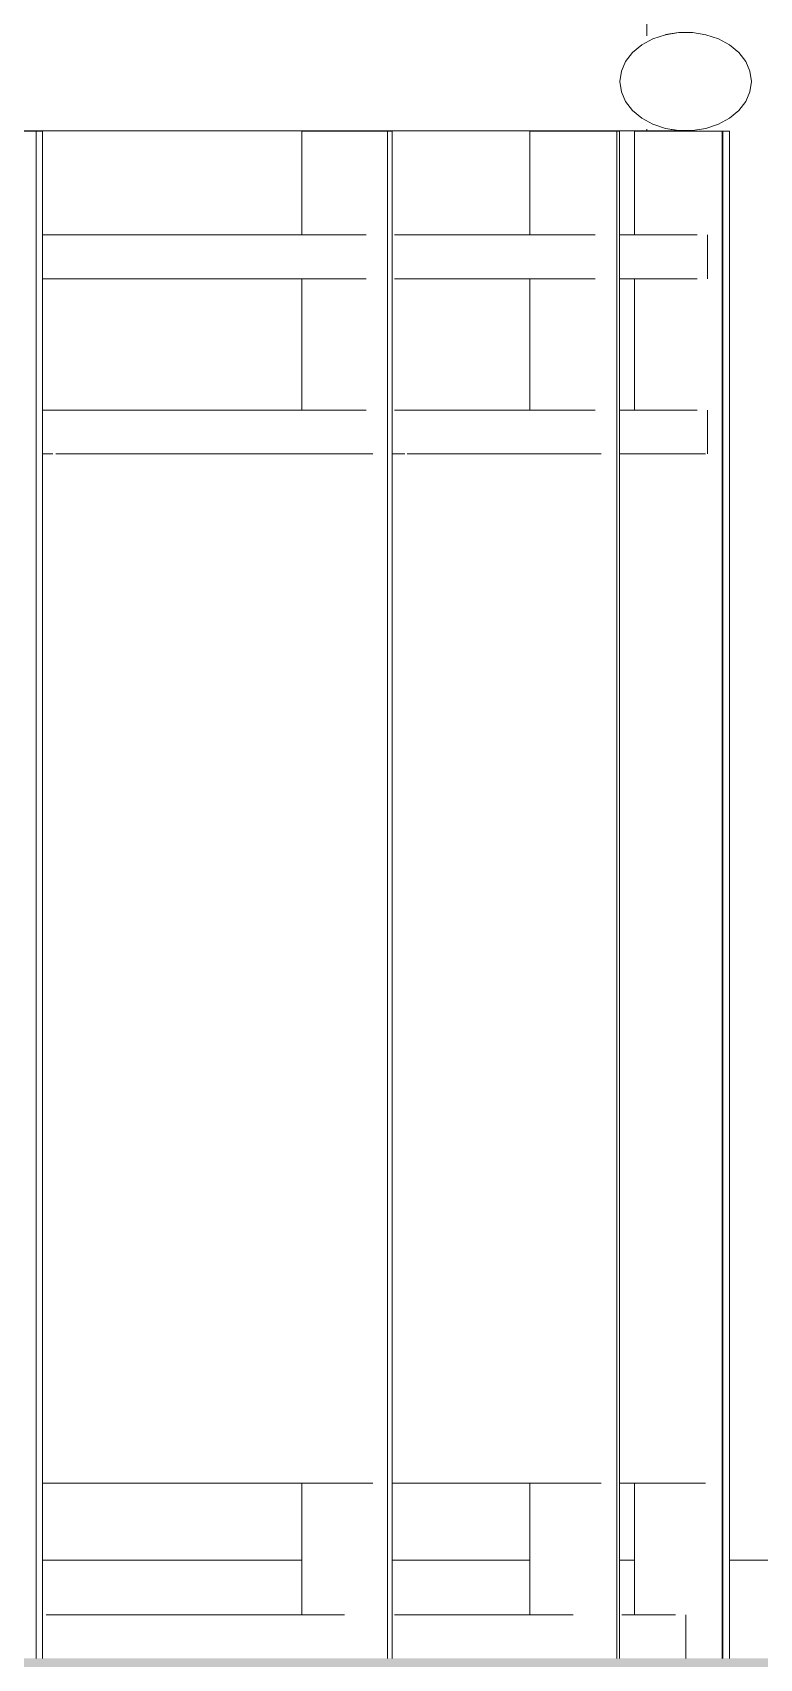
# Model space of a CAD drawing. Header units: inches. Extents: x 21408 to 98131, y -290 to 853.
# Drawn here: x 32633.04 to 32649.63, y 0 to 37.12 of the extents above; entities that cross this region are included whole.
import ezdxf

# ---------------------------------------------------------------- set-up
doc = ezdxf.new("R2010")
doc.units = ezdxf.units.IN
doc.header["$MEASUREMENT"] = 0
for name, color, linetype, lineweight in [('A-FLOR', 192, 'Continuous', 9), ('A-FLOR-HRAL', 11, 'Continuous', 9), ('A-FLOR-PATT', 8, 'Continuous', 25), ('A-GLAZ-CWMG', 51, 'Continuous', 9), ('A-WALL-PATT', 111, 'Continuous', 25)]:
    doc.layers.add(name, color=color, linetype=linetype, lineweight=lineweight)

# ---------------------------------------------------------------- blocks, each defined once
blk = doc.blocks.new('Struct_Xcel_Sports Complex_rvt-3-Building Section - North_South looking East _ Fitness Center')
at = {"layer": 'A-FLOR-PATT', "lineweight": 9}
h = blk.add_hatch(dxfattribs=at)
h.set_pattern_fill('FP_42', style=0, pattern_type=2)
h.set_pattern_definition([(50, (22011.01, 102), (55.0854, -4.8198), [5.76, -63.36]), (355, (22011.01, 102), (-10.6557, 57.7685), [4.608, -50.688]), (100.451, (22015.6, 101.6), (44.4295, 52.9487), [4.895, -53.848]), (46.184, (22011.01, 117.36), (81.9644, -12.712), [8.64, -95.04]), (96.636, (22017.84, 116.3), (71.7815, 74.8124), [7.343, -80.772]), (351.184, (22011.01, 117.36), (71.782, 74.8124), [6.912, -76.032]), (21, (22018.69, 113.52), (45.842, -30.9215), [5.76, -63.36]), (326, (22018.69, 113.52), (18.687, 55.6915), [4.608, -50.688]), (71.451, (22022.51, 110.943), (64.529, 24.77), [4.895, -53.848]), (37.5, (22011.012, 102), (0.9339, 25.5668), [2.534, -47.539, 2.534, -48.922, -50.88]), (37.5, (22011.012, 102), (0.9339, 25.5668), [-101.53, 2.534, -48.346]), (7.5, (22011.012, 102), (20.204, 30.2913), [2.534, -26.803, 2.534, -46.387, -19.392]), (7.5, (22011.012, 102), (20.204, 30.2913), [-78.259, 2.534, -16.858]), (327.5, (21993.885, 102), (40.9978, -1.7324), [2.534, -16.666, 2.534, -57.37, -79.488]), (327.5, (21993.885, 102), (40.9978, -1.7324), [-79.104, 2.534, -76.954]), (317.5, (21986.205, 102), (44.7889, 7.6878), [2.534, -22.426, 2.534, -37.248, -56.448]), (317.5, (21986.205, 102), (44.7889, 7.6878), [-64.742, 2.534, -53.914])])
h.paths.add_polyline_path([(21132.303, -6), (22790.803, -6), (22790.803, 0), (21132.303, 0), (21132.303, -1.687)], flags=0)
blk = doc.blocks.new('Rectangular Mullion - Profile_Polycarbonate_Lower-1149884-Building Section - North_South looking East _ Fitness Center')
at = {"layer": 'A-GLAZ-CWMG'}
for p, q in [((22257.291, 2.244), (22251.373, 2.244)), ((22262.496, 2.244), (22259.352, 2.244)), ((22264.886, 2.244), (22264.541, 2.244)), ((22347.545, 2.244), (22267.053, 2.244))]:
    blk.add_line(p, q, dxfattribs=at)
blk = doc.blocks.new('Railing - 2_ x 1_2_-V102-Building Section - North_South looking East _ Fitness Center')
at = {"layer": 'A-FLOR-HRAL'}
for p, q in [((22267.053, 34.869), (22266.885, 34.869)), ((22267.053, 0), (22267.053, 34.869))]:
    blk.add_line(p, q, dxfattribs=at)
blk = doc.blocks.new('Railing - 2_ x 1_2_-V103-Building Section - North_South looking East _ Fitness Center')
at = {"layer": 'A-FLOR-HRAL'}
for p, q in [((22266.885, 34.869), (22264.886, 34.869)), ((22264.886, 32.501), (22264.886, 34.869)), ((22266.9, 34.869), (22266.885, 34.869)), ((22266.885, 0), (22266.885, 34.869)), ((22266.9, 34.869), (22266.9, 0)), ((22264.886, 28.5), (22264.886, 31.5)), ((22264.886, 1), (22264.886, 4))]:
    blk.add_line(p, q, dxfattribs=at)
blk = doc.blocks.new('Railing - 2_ 8_-V104-Building Section - North_South looking East _ Fitness Center')
at = {"layer": 'A-FLOR-HRAL'}
for p, q in [((22266.504, 27.5), (22266.265, 27.5)), ((22264.541, 4), (22266.504, 4))]:
    blk.add_line(p, q, dxfattribs=at)
blk = doc.blocks.new('Railing - 2_ x 1_2_-V105-Building Section - North_South looking East _ Fitness Center')
at = {"layer": 'A-FLOR-HRAL'}
for p, q in [((22264.482, 34.869), (22262.496, 34.869)), ((22262.496, 32.501), (22262.496, 34.869)), ((22264.541, 34.869), (22264.482, 34.869)), ((22264.482, 0), (22264.482, 34.869)), ((22264.541, 34.869), (22264.541, 0)), ((22262.496, 28.5), (22262.496, 31.5)), ((22262.496, 1), (22262.496, 4))]:
    blk.add_line(p, q, dxfattribs=at)
blk = doc.blocks.new('Railing - 2_ 8_-V106-Building Section - North_South looking East _ Fitness Center')
at = {"layer": 'A-FLOR-HRAL'}
for p, q in [((22259.643, 27.5), (22259.352, 27.5)), ((22264.124, 27.5), (22263.412, 27.5)), ((22259.352, 4), (22264.124, 4))]:
    blk.add_line(p, q, dxfattribs=at)
blk = doc.blocks.new('Railing - 2_ x 1_2_-V107-Building Section - North_South looking East _ Fitness Center')
at = {"layer": 'A-FLOR-HRAL'}
for p, q in [((22259.249, 34.869), (22257.291, 34.869)), ((22257.291, 32.501), (22257.291, 34.869)), ((22259.352, 34.869), (22259.249, 34.869)), ((22259.249, 0), (22259.249, 34.869)), ((22259.352, 34.869), (22259.352, 0)), ((22257.291, 28.5), (22257.291, 31.5)), ((22257.291, 1), (22257.291, 4))]:
    blk.add_line(p, q, dxfattribs=at)
blk = doc.blocks.new('Railing - 2_ 8_-V108-Building Section - North_South looking East _ Fitness Center')
at = {"layer": 'A-FLOR-HRAL'}
for p, q in [((22251.611, 27.5), (22251.373, 27.5)), ((22258.916, 27.5), (22258.101, 27.5)), ((22251.373, 4), (22258.916, 4))]:
    blk.add_line(p, q, dxfattribs=at)
blk = doc.blocks.new('Railing - 2_ x 1_2_-V109-Building Section - North_South looking East _ Fitness Center')
at = {"layer": 'A-FLOR-HRAL'}
for p, q in [((22251.227, 34.869), (22249.314, 34.869)), ((22249.314, 32.501), (22249.314, 34.869)), ((22251.373, 34.869), (22251.227, 34.869)), ((22251.227, 0), (22251.227, 34.869)), ((22251.373, 34.869), (22251.373, 0)), ((22249.314, 28.5), (22249.314, 31.5)), ((22249.314, 1), (22249.314, 4))]:
    blk.add_line(p, q, dxfattribs=at)
blk = doc.blocks.new('Railing - Railing-939582-Building Section - North_South looking East _ Fitness Center')
at = {"layer": 'A-FLOR-HRAL'}
for p, q in [((22251.383, 32.5), (22258.759, 32.5)), ((22259.409, 32.5), (22263.985, 32.5)), ((22264.56, 32.5), (22266.317, 32.5)), ((22266.553, 31.5), (22266.553, 32.5)), ((22251.383, 31.5), (22258.759, 31.5)), ((22259.409, 31.5), (22263.985, 31.5)), ((22264.56, 31.5), (22266.317, 31.5)), ((22251.383, 28.5), (22258.759, 28.5)), ((22259.409, 28.5), (22263.985, 28.5)), ((22264.56, 28.5), (22266.317, 28.5)), ((22266.553, 27.5), (22266.553, 28.5)), ((22251.678, 27.5), (22258.101, 27.5)), ((22259.699, 27.5), (22263.467, 27.5)), ((22264.56, 27.5), (22266.317, 27.5))]:
    blk.add_line(p, q, dxfattribs=at)
at = {"layer": 'A-FLOR-HRAL', "flags": 128}
for points in [[(22267.553, 36), (22267.52, 36.234), (22267.423, 36.458), (22267.266, 36.661), (22267.057, 36.836), (22266.803, 36.974), (22266.516, 37.07), (22266.21, 37.119), (22265.896, 37.119), (22265.589, 37.07), (22265.303, 36.974), (22265.049, 36.836), (22264.839, 36.661), (22264.682, 36.458), (22264.586, 36.234), (22264.553, 36)], [(22265.596, 37.071), (22265.896, 37.119), (22266.21, 37.119), (22266.516, 37.07), (22266.803, 36.974), (22267.057, 36.836), (22267.266, 36.661), (22267.423, 36.458), (22267.52, 36.234), (22267.553, 36)], [(22264.553, 36), (22264.586, 35.766), (22264.682, 35.542), (22264.839, 35.339), (22265.049, 35.164), (22265.303, 35.026), (22265.589, 34.93), (22265.896, 34.881), (22266.21, 34.881), (22266.516, 34.93), (22266.803, 35.026), (22267.057, 35.164), (22267.266, 35.339), (22267.423, 35.542), (22267.52, 35.766), (22267.553, 36)], [(22267.553, 36), (22267.52, 35.766), (22267.423, 35.542), (22267.266, 35.339), (22267.057, 35.164), (22266.803, 35.026), (22266.516, 34.93), (22266.21, 34.881), (22265.896, 34.881), (22265.722, 34.909)], [(22222.003, 34.875), (22227.579, 34.875), (22232.798, 34.875), (22237.654, 34.875), (22242.141, 34.875), (22246.255, 34.875), (22249.99, 34.875), (22253.344, 34.875), (22256.311, 34.875), (22258.889, 34.875), (22261.075, 34.875), (22262.866, 34.875), (22264.261, 34.875), (22265.258, 34.875), (22265.855, 34.875), (22266.053, 34.875)], [(22251.916, 34.875), (22249.968, 34.875), (22246.23, 34.875), (22242.114, 34.875), (22238.011, 34.875)], [(22260.44, 34.875), (22258.874, 34.875), (22256.293, 34.875), (22253.738, 34.875)], [(22266.053, 34.875), (22265.853, 34.875), (22265.253, 34.875), (22264.254, 34.875), (22262.856, 34.875), (22262.497, 34.875)]]:
    blk.add_lwpolyline(points, dxfattribs=at)
for name in ['Railing - 2_ x 1_2_-V109-Building Section - North_South looking East _ Fitness Center', 'Railing - 2_ x 1_2_-V107-Building Section - North_South looking East _ Fitness Center', 'Railing - 2_ x 1_2_-V105-Building Section - North_South looking East _ Fitness Center', 'Railing - 2_ x 1_2_-V103-Building Section - North_South looking East _ Fitness Center', 'Railing - 2_ x 1_2_-V102-Building Section - North_South looking East _ Fitness Center', 'Railing - 2_ 8_-V108-Building Section - North_South looking East _ Fitness Center', 'Railing - 2_ 8_-V106-Building Section - North_South looking East _ Fitness Center', 'Railing - 2_ 8_-V104-Building Section - North_South looking East _ Fitness Center']:
    blk.add_blockref(name, (0, 0))

msp = doc.modelspace()

# ---------------------------------------------------------------- hatches: boundary and pattern name
at = {"layer": 'A-WALL-PATT', "lineweight": 9}
h = msp.add_hatch(dxfattribs=at)
h.set_pattern_fill('FP_37', color=256, style=0, pattern_type=2)
h.set_pattern_definition([(90, (22233.678, 0), (-19.685, 1e-15), [])])
h.paths.add_polyline_path([(32619.192, 2.244), (32620.518, 2.244), (32620.518, 4), (32619.192, 4)], flags=0)
h.paths.add_polyline_path([(32718.702, 2.244), (32729.437, 2.244), (32723.248, 47.698), (32619.192, 47.698), (32619.192, 37.12), (32641.318, 37.123), (32647.668, 37.038), (32647.756, 37.092), (32648.445, 36.984), (32648.49, 36.883), (32649.033, 36.743), (32649.445, 36), (32649.201, 35.451), (32648.277, 34.969), (32647.876, 34.943), (32646.918, 34.906), (32644.447, 34.876), (32629.159, 34.878), (32619.192, 34.869), (32619.192, 32.5), (32620.518, 32.501), (32620.518, 34.869), (32622.559, 34.869), (32622.559, 32.5), (32631.206, 32.501), (32631.251, 34.869), (32633.265, 34.869), (32633.265, 32.5), (32639.183, 32.501), (32639.183, 34.869), (32641.244, 34.869), (32641.244, 32.5), (32644.388, 32.501), (32644.447, 34.869), (32646.433, 34.869), (32646.486, 32.5), (32646.778, 32.501), (32646.792, 34.869), (32648.945, 34.869), (32648.945, 2.244), (32679.969, 2.244)], flags=0)
h.paths.add_polyline_path([(32639.183, 2.244), (32639.183, 4), (32633.265, 4), (32633.265, 2.244)], flags=0)
h.paths.add_polyline_path([(32622.559, 2.244), (32631.206, 2.244), (32631.206, 4), (32622.559, 4)], flags=0)
h.paths.add_polyline_path([(32646.778, 2.244), (32646.778, 4), (32646.433, 4), (32646.433, 2.244)], flags=0)
h.paths.add_polyline_path([(32641.244, 2.244), (32644.388, 2.244), (32644.388, 4), (32641.244, 4), (32641.244, 3.197)], flags=0)
h.paths.add_polyline_path([(32629.52, 28.5), (32631.206, 28.5), (32631.206, 31.5), (32622.559, 31.5), (32622.559, 28.5), (32628.19, 28.5)], flags=0)
h.paths.add_polyline_path([(32646.486, 28.5), (32646.778, 28.5), (32646.778, 31.5), (32646.433, 31.426), (32646.433, 28.5)], flags=0)
h.paths.add_polyline_path([(32620.298, 28.5), (32620.518, 28.5), (32620.518, 31.5), (32619.192, 31.5), (32619.192, 28.5)], flags=0)
h.paths.add_polyline_path([(32642.568, 28.5), (32644.388, 28.5), (32644.388, 31.5), (32641.244, 31.5), (32641.244, 28.5), (32641.465, 28.5)], flags=0)
h.paths.add_polyline_path([(32633.464, 28.5), (32639.183, 28.5), (32639.183, 31.5), (32633.265, 31.5), (32633.265, 28.5)], flags=0)
h.paths.add_polyline_path([(32718.702, 55.052), (32722.246, 55.052), (32716.626, 96.323), (32619.192, 96.323), (32619.192, 55.052), (32641.235, 55.052)], flags=0)
h.paths.add_polyline_path([(32641.235, 103.677), (32715.625, 103.677), (32714.689, 110.551), (32708.945, 110.612), (32703.437, 110.844), (32698.729, 111.471), (32695.537, 112.057), (32691.523, 113.123), (32687.136, 114.735), (32682.415, 116.901), (32678.661, 119.072), (32675.426, 121.383), (32672.763, 123.704), (32670.093, 126.348), (32669.088, 127.486), (32666.905, 130.392), (32665.502, 132.623), (32664.504, 134.471), (32663.139, 137.489), (32662.188, 140.512), (32662.006, 141.19), (32619.192, 141.19), (32619.192, 103.677)], flags=0)
h.paths.add_polyline_path([(32641.235, 148.545), (32660.985, 148.545), (32660.945, 149.717), (32660.945, 154.5), (32619.192, 154.5), (32619.192, 148.545)], flags=0)
h.paths.add_polyline_path([(32706.197, 172.915), (32703.947, 189.44), (32619.192, 189.44), (32619.192, 186.5), (32674.307, 186.425), (32675.864, 186.405), (32676.945, 186.5), (32679.969, 186.191), (32688.188, 183.905), (32691.599, 182.633), (32695.485, 180.785), (32699.649, 178.26), (32703.606, 175.263), (32706.037, 173.06)], flags=0)
h.paths.add_polyline_path([(32742.09, 196.297), (32750.948, 196.313), (32750.948, 237.314), (32741.445, 237.314), (32741.445, 196.313), (32742.019, 196.795), (32742.09, 196.711), (32741.596, 196.297), (32742.019, 196.297)], flags=0)
h.paths.add_polyline_path([(32690.958, 196.795), (32702.945, 196.795), (32697.377, 237.69), (32626.777, 237.69), (32619.192, 223.129), (32619.192, 196.795), (32689.931, 196.795)], flags=0)
h.paths.add_polyline_path([(32619.192, 227.187), (32624.663, 237.69), (32619.192, 237.69), (32619.192, 232.745)], flags=0)
h.paths.add_polyline_path([(32741.554, 241.297), (32750.948, 241.297), (32750.87, 285.94), (32750.8, 286.024), (32750.948, 286.148), (32750.948, 289.438), (32741.445, 289.362), (32741.445, 244.563), (32742.019, 245.045), (32742.09, 244.961), (32741.554, 244.511), (32741.51, 241.297)], flags=0)
h.paths.add_polyline_path([(32691.445, 245.045), (32696.375, 245.045), (32690.806, 285.94), (32651.912, 285.94), (32630.608, 245.045), (32690.958, 245.045)], flags=0)
h.paths.add_polyline_path([(32619.192, 245.045), (32628.494, 245.045), (32649.798, 285.94), (32619.192, 285.94), (32619.192, 271.817)], flags=0)
h.paths.add_polyline_path([(32741.445, 289.438), (32741.632, 289.547), (32750.948, 289.547), (32750.948, 335.285), (32741.445, 335.681), (32741.445, 292.813), (32742.019, 293.295), (32742.09, 293.211), (32741.554, 292.761), (32741.51, 289.547)], flags=0)
h.paths.add_polyline_path([(32681.57, 293.295), (32688.445, 293.295), (32688.445, 294.855), (32619.192, 306.761), (32619.192, 293.295), (32621.57, 293.295), (32621.57, 294), (32651.329, 294.043), (32651.406, 294.303), (32651.57, 294.444), (32651.792, 294.098), (32651.82, 294), (32681.57, 293.94), (32681.57, 293.399)], flags=0)
h.paths.add_polyline_path([(32753.452, 345.399), (32754.071, 345.993), (32754.071, 346.43), (32752.57, 346.472), (32752.57, 345.436)], flags=0)

# ---------------------------------------------------------------- linework, layer by layer
at = {"layer": 'A-FLOR'}
for p, q in [((32633.349, 1), (32640.162, 1)), ((32641.297, 1), (32645.381, 1)), ((32646.49, 1), (32647.715, 1)), ((32647.945, 0), (32647.945, 1))]:
    msp.add_line(p, q, dxfattribs=at)

# ---------------------------------------------------------------- block references
at = {"color": 90, "lineweight": 5}
msp.add_blockref('Struct_Xcel_Sports Complex_rvt-3-Building Section - North_South looking East _ Fitness Center', (10381.892, 0), dxfattribs=at)
at = {"layer": 'A-FLOR-HRAL'}
msp.add_blockref('Railing - Railing-939582-Building Section - North_South looking East _ Fitness Center', (10381.892, 0), dxfattribs=at)
at = {"layer": 'A-GLAZ-CWMG'}
msp.add_blockref('Rectangular Mullion - Profile_Polycarbonate_Lower-1149884-Building Section - North_South looking East _ Fitness Center', (10381.892, 0), dxfattribs=at)

doc.saveas('drawing.dxf')
